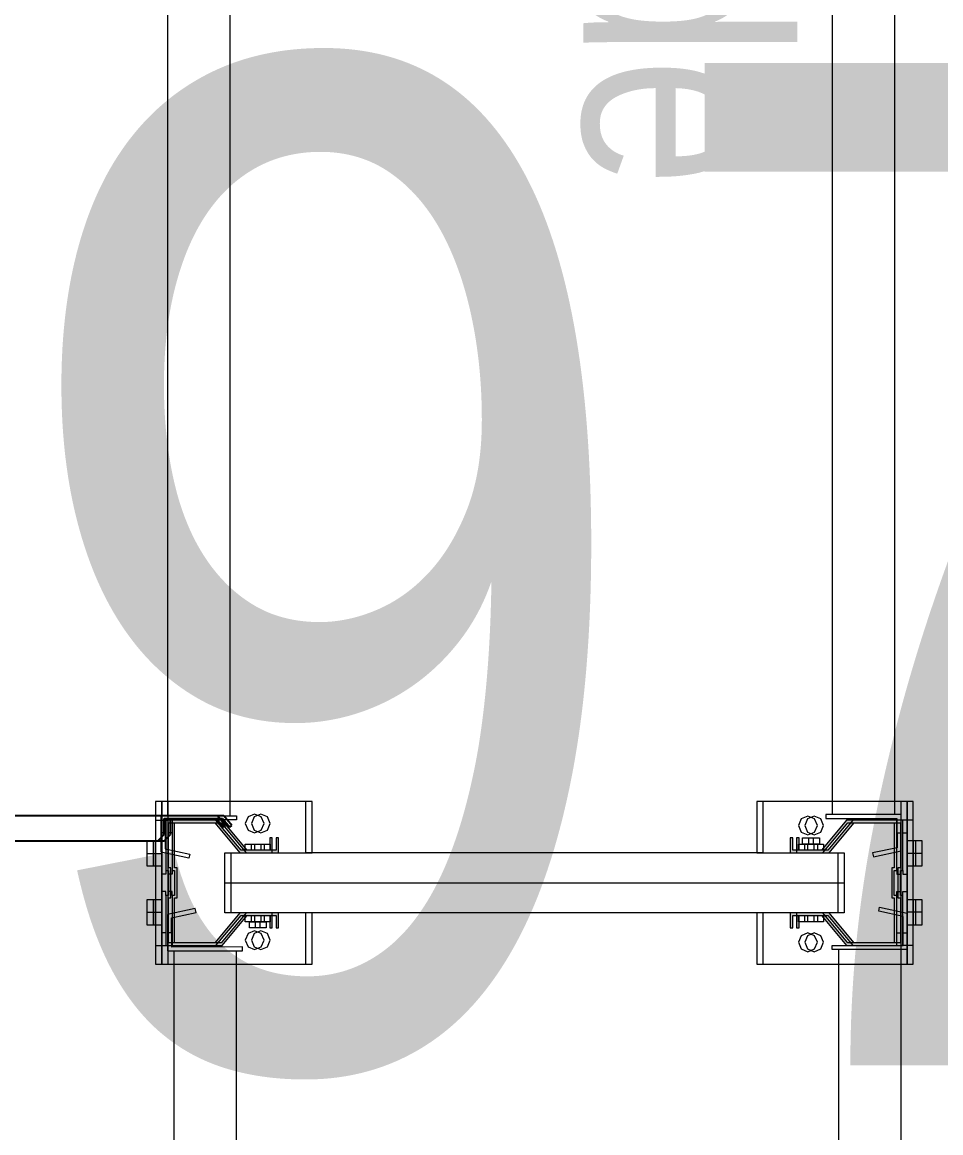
# Model space of a CAD drawing. Header units: metres. Extents: x 0 to 8715937, y -236336 to 216.
# Drawn here: x 132.036 to 132.769, y 77.804 to 78.691 of the extents above; entities that cross this region are included whole.
import ezdxf

# ---------------------------------------------------------------- set-up
doc = ezdxf.new("R2010")
doc.units = ezdxf.units.M
doc.header["$MEASUREMENT"] = 0
for name, color, linetype in [('0-BLOCK-EQUIPAMIENTO', 7, 'Continuous'), ('AAA BAST', 5, 'Continuous'), ('AAA CONECT', 3, 'Continuous'), ('AAA LARG', 1, 'Continuous'), ('MURO 20 - vista', 5, 'Continuous'), ('TEXTO', 7, 'Continuous')]:
    doc.layers.add(name, color=color, linetype=linetype)
doc.styles.add('AR', font='arial.ttf')

# ---------------------------------------------------------------- blocks, each defined once
blk = doc.blocks.new('conector de 0.25')
at = {"layer": 'AAA CONECT'}
for p, q in [((-0.2834, 0.018), (-0.2884, 0.013)), ((-0.0466, 0.018), (-0.2834, 0.018)), ((-0.0416, 0.013), (-0.0466, 0.018)), ((-0.2884, 0.013), (-0.2884, 0)), ((-0.0416, 0), (-0.0416, 0.013)), ((-0.3358, 0.00696), (-0.33734, 0.00568)), ((-0.33734, 0.00568), (-0.33094, -0.002)), ((-0.33, 0), (-0.3358, 0.00696)), ((-0.2884, 0), (-0.33, 0)), ((0, 0), (-0.0416, 0)), ((0.0058, 0.00696), (0, 0)), ((0.00094, -0.002), (0.00734, 0.00568)), ((0.00734, 0.00568), (0.0058, 0.00696)), ((-0.33094, -0.002), (0.00094, -0.002))]:
    blk.add_line(p, q, dxfattribs=at)
blk = doc.blocks.new('bastidor 0.60')
at = {"layer": 'MURO 20 - vista', "lineweight": 5}
h = blk.add_hatch(color=256, dxfattribs=at)
h.dxf.hatch_style = 1
h.paths.add_polyline_path([(-0.5068, 0.089), (-0.5068, 0.101), (-0.5088, 0.101), (-0.5088, 0.091), (-0.5318, 0.091), (-0.5518, 0.115), (-0.5918, 0.115), (-0.5918, 0.075), (-0.5898, 0.075), (-0.5898, 0.055), (-0.5918, 0.055), (-0.5918, 0.015), (-0.5518, 0.015), (-0.5318, 0.039), (-0.5284, 0.039), (-0.5284, 0.03901), (-0.5209, 0.03901), (-0.5134, 0.03901), (-0.5088, 0.039), (-0.5088, 0.029), (-0.5068, 0.029), (-0.5068, 0.041), (-0.53274, 0.041), (-0.55274, 0.017), (-0.5898, 0.017), (-0.5898, 0.053), (-0.5878, 0.053), (-0.5878, 0.077), (-0.5898, 0.077), (-0.5898, 0.113), (-0.55274, 0.113), (-0.53274, 0.089)])
h = blk.add_hatch(color=256, dxfattribs=at)
h.dxf.hatch_style = 1
h.paths.add_polyline_path([(-0.0932, 0.041), (-0.0932, 0.029), (-0.0912, 0.029), (-0.0912, 0.039), (-0.0682, 0.039), (-0.0482, 0.015), (-0.0082, 0.015), (-0.0082, 0.055), (-0.0102, 0.055), (-0.0102, 0.075), (-0.0082, 0.075), (-0.0082, 0.115), (-0.0482, 0.115), (-0.0682, 0.091), (-0.0716, 0.091), (-0.0716, 0.09099), (-0.0791, 0.09099), (-0.0866, 0.09099), (-0.0912, 0.091), (-0.0912, 0.101), (-0.0932, 0.101), (-0.0932, 0.089), (-0.06726, 0.089), (-0.04726, 0.113), (-0.0102, 0.113), (-0.0102, 0.077), (-0.0122, 0.077), (-0.0122, 0.053), (-0.0102, 0.053), (-0.0102, 0.017), (-0.04726, 0.017), (-0.06726, 0.041)])
at = {"layer": 'AAA BAST', "lineweight": 5}
for p, q in [((-0.48, 0.13), (-0.6, 0.13)), ((-0.6, 0.13), (-0.6, 0)), ((-0.595, 0.115), (-0.595, 0.13)), ((-0.48, 0.089), (-0.48, 0.13)), ((0, 0.13), (-0.12, 0.13)), ((-0.12, 0.13), (-0.12, 0.089)), ((-0.005, 0.13), (-0.005, 0.115)), ((0, 0), (0, 0.13)), ((-0.5262, 0.11778), (-0.5284, 0.11248)), ((-0.5209, 0.11998), (-0.5262, 0.11778)), ((-0.51559, 0.11778), (-0.5209, 0.11998)), ((-0.5134, 0.11248), (-0.51559, 0.11778)), ((-0.0844, 0.11613), (-0.0866, 0.11083)), ((-0.0791, 0.11833), (-0.0844, 0.11613)), ((-0.07381, 0.11614), (-0.0791, 0.11833)), ((-0.0716, 0.11083), (-0.07381, 0.11614)), ((-0.6, 0.115), (-0.595, 0.115)), ((-0.595, 0.105), (-0.595, 0.115)), ((-0.5518, 0.115), (-0.5918, 0.115)), ((-0.5918, 0.115), (-0.5918, 0.075)), ((-0.5898, 0.077), (-0.5898, 0.113)), ((-0.5898, 0.113), (-0.55274, 0.113)), ((-0.55274, 0.113), (-0.53274, 0.089)), ((-0.5318, 0.091), (-0.5518, 0.115)), ((-0.5284, 0.11248), (-0.52619, 0.10717)), ((-0.52619, 0.10717), (-0.5209, 0.10498)), ((-0.5209, 0.10498), (-0.5156, 0.10717)), ((-0.5156, 0.10717), (-0.5134, 0.11248)), ((-0.0866, 0.11083), (-0.08441, 0.10553)), ((-0.0738, 0.10552), (-0.0716, 0.11083)), ((-0.0482, 0.115), (-0.0682, 0.091)), ((-0.06726, 0.089), (-0.04726, 0.113)), ((-0.0082, 0.115), (-0.0482, 0.115)), ((-0.04726, 0.113), (-0.0102, 0.113)), ((-0.0102, 0.113), (-0.0102, 0.077)), ((-0.0082, 0.075), (-0.0082, 0.115)), ((0, 0.115), (-0.005, 0.115)), ((-0.005, 0.115), (-0.005, 0.105)), ((-0.6, 0.0985), (-0.607, 0.0985)), ((-0.607, 0.0985), (-0.607, 0.0785)), ((-0.6, 0.0885), (-0.6, 0.0985)), ((-0.6, 0.0785), (-0.6, 0.0985)), ((-0.595, 0.072), (-0.595, 0.105)), ((-0.5918, 0.105), (-0.595, 0.105)), ((-0.5068, 0.101), (-0.5088, 0.101)), ((-0.5088, 0.101), (-0.5088, 0.091)), ((-0.5068, 0.089), (-0.5068, 0.101)), ((-0.0912, 0.101), (-0.0932, 0.101)), ((-0.0932, 0.101), (-0.0932, 0.089)), ((-0.0912, 0.091), (-0.0912, 0.101)), ((-0.08441, 0.10553), (-0.0791, 0.10333)), ((-0.08335, 0.09599), (-0.08335, 0.10099)), ((-0.08335, 0.10099), (-0.07485, 0.10099)), ((-0.0791, 0.10333), (-0.0738, 0.10552)), ((-0.07485, 0.10099), (-0.07485, 0.09599)), ((-0.0082, 0.105), (-0.005, 0.105)), ((-0.005, 0.105), (-0.005, 0.072)), ((0.007, 0.0985), (0, 0.0985)), ((0, 0.0985), (0, 0.0885)), ((0.007, 0.0785), (0.007, 0.0985)), ((-0.54477, 0.041), (-0.54477, 0.089)), ((-0.54477, 0.089), (-0.48, 0.089)), ((-0.53274, 0.089), (-0.5068, 0.089)), ((-0.5088, 0.091), (-0.5318, 0.091)), ((-0.5284, 0.091), (-0.5284, 0.096)), ((-0.5284, 0.096), (-0.5134, 0.096)), ((-0.5284, 0.091), (-0.5284, 0.096)), ((-0.5284, 0.096), (-0.5209, 0.096)), ((-0.5134, 0.091), (-0.5284, 0.091)), ((-0.5209, 0.096), (-0.5209, 0.091)), ((-0.5134, 0.096), (-0.5134, 0.091)), ((-0.48, 0.089), (-0.12, 0.089)), ((-0.12, 0.089), (-0.05523, 0.089)), ((-0.0932, 0.089), (-0.06726, 0.089)), ((-0.0682, 0.091), (-0.0912, 0.091)), ((-0.0866, 0.09099), (-0.0866, 0.09599)), ((-0.0866, 0.09599), (-0.0716, 0.09599)), ((-0.0716, 0.09099), (-0.0866, 0.09099)), ((-0.0791, 0.09599), (-0.08335, 0.09599)), ((-0.0791, 0.09099), (-0.0791, 0.09599)), ((-0.07485, 0.09599), (-0.0791, 0.09599)), ((-0.0716, 0.09099), (-0.0791, 0.09099)), ((-0.0716, 0.09599), (-0.0716, 0.09099)), ((-0.05523, 0.089), (-0.05523, 0.041)), ((-0.607, 0.0885), (-0.6, 0.0885)), ((0.007, 0.0885), (0, 0.0885)), ((0, 0.0885), (0, 0.0785)), ((-0.607, 0.0785), (-0.6, 0.0785)), ((-0.595, 0.058), (-0.595, 0.072)), ((-0.5918, 0.072), (-0.595, 0.072)), ((-0.5918, 0.075), (-0.5898, 0.075)), ((-0.5918, 0.075), (-0.5918, 0.072)), ((-0.5878, 0.077), (-0.5898, 0.077)), ((-0.5898, 0.075), (-0.5898, 0.055)), ((-0.5878, 0.053), (-0.5878, 0.077)), ((-0.0102, 0.077), (-0.0122, 0.077)), ((-0.0122, 0.077), (-0.0122, 0.053)), ((-0.0102, 0.055), (-0.0102, 0.075)), ((-0.0102, 0.075), (-0.0082, 0.075)), ((-0.0082, 0.075), (-0.0082, 0.072)), ((-0.0082, 0.072), (-0.005, 0.072)), ((-0.005, 0.072), (-0.005, 0.058)), ((0, 0.0785), (0.007, 0.0785)), ((-0.05523, 0.065), (-0.54477, 0.065)), ((-0.595, 0.025), (-0.595, 0.058)), ((-0.5918, 0.058), (-0.595, 0.058)), ((-0.5918, 0.055), (-0.5918, 0.058)), ((-0.5898, 0.055), (-0.5918, 0.055)), ((-0.5918, 0.055), (-0.5918, 0.015)), ((-0.0082, 0.055), (-0.0102, 0.055)), ((-0.0082, 0.055), (-0.0082, 0.058)), ((-0.0082, 0.058), (-0.005, 0.058)), ((-0.0082, 0.015), (-0.0082, 0.055)), ((-0.005, 0.058), (-0.005, 0.025)), ((-0.6, 0.0515), (-0.607, 0.0515)), ((-0.607, 0.0515), (-0.607, 0.0315)), ((-0.6, 0.0415), (-0.6, 0.0515)), ((-0.5898, 0.017), (-0.5898, 0.053)), ((-0.5898, 0.053), (-0.5878, 0.053)), ((-0.0122, 0.053), (-0.0102, 0.053)), ((-0.0102, 0.053), (-0.0102, 0.017)), ((0.007, 0.0515), (0, 0.0515)), ((0, 0.0515), (0, 0.0315)), ((0.007, 0.0315), (0.007, 0.0515)), ((-0.607, 0.0415), (-0.6, 0.0415)), ((-0.6, 0.0315), (-0.6, 0.0415)), ((-0.53274, 0.041), (-0.55274, 0.017)), ((-0.5518, 0.015), (-0.5318, 0.039)), ((-0.48, 0.041), (-0.54477, 0.041)), ((-0.5068, 0.041), (-0.53274, 0.041)), ((-0.5318, 0.039), (-0.5088, 0.039)), ((-0.5284, 0.03901), (-0.5134, 0.03901)), ((-0.5284, 0.03401), (-0.5284, 0.03901)), ((-0.5284, 0.03901), (-0.5209, 0.03901)), ((-0.5209, 0.03901), (-0.5209, 0.03401)), ((-0.5134, 0.03901), (-0.5134, 0.03401)), ((-0.5088, 0.039), (-0.5088, 0.029)), ((-0.5068, 0.029), (-0.5068, 0.041)), ((-0.48, 0), (-0.48, 0.041)), ((-0.48, 0.041), (-0.12, 0.041)), ((-0.12, 0.041), (-0.12, 0)), ((-0.05523, 0.041), (-0.12, 0.041)), ((-0.06726, 0.041), (-0.0932, 0.041)), ((-0.0932, 0.041), (-0.0932, 0.029)), ((-0.0912, 0.039), (-0.0682, 0.039)), ((-0.0912, 0.029), (-0.0912, 0.039)), ((-0.0866, 0.034), (-0.0866, 0.039)), ((-0.0866, 0.039), (-0.0716, 0.039)), ((-0.0791, 0.034), (-0.0791, 0.039)), ((-0.0716, 0.039), (-0.0716, 0.034)), ((-0.0716, 0.039), (-0.0716, 0.034)), ((-0.0682, 0.039), (-0.0482, 0.015)), ((-0.04726, 0.017), (-0.06726, 0.041)), ((0.007, 0.0415), (0, 0.0415)), ((0, 0.0415), (0, 0.0315)), ((-0.607, 0.0315), (-0.6, 0.0315)), ((-0.5134, 0.03401), (-0.5284, 0.03401)), ((-0.5209, 0.02667), (-0.5262, 0.02448)), ((-0.52515, 0.02901), (-0.52515, 0.03401)), ((-0.52515, 0.03401), (-0.5209, 0.03401)), ((-0.51665, 0.02901), (-0.52515, 0.02901)), ((-0.5209, 0.03401), (-0.51665, 0.03401)), ((-0.51559, 0.02447), (-0.5209, 0.02667)), ((-0.51665, 0.03401), (-0.51665, 0.02901)), ((-0.5088, 0.029), (-0.5068, 0.029)), ((-0.0932, 0.029), (-0.0912, 0.029)), ((-0.0716, 0.034), (-0.0866, 0.034)), ((-0.0716, 0.034), (-0.0791, 0.034)), ((0, 0.0315), (0.007, 0.0315)), ((-0.595, 0.015), (-0.595, 0.025)), ((-0.5918, 0.025), (-0.595, 0.025)), ((-0.5262, 0.02448), (-0.5284, 0.01917)), ((-0.5284, 0.01917), (-0.52619, 0.01386)), ((-0.5156, 0.01387), (-0.5134, 0.01917)), ((-0.5134, 0.01917), (-0.51559, 0.02447)), ((-0.0844, 0.02283), (-0.0866, 0.01752)), ((-0.0791, 0.02502), (-0.0844, 0.02283)), ((-0.07381, 0.02283), (-0.0791, 0.02502)), ((-0.0716, 0.01752), (-0.07381, 0.02283)), ((-0.0082, 0.025), (-0.005, 0.025)), ((-0.005, 0.025), (-0.005, 0.015)), ((-0.6, 0.015), (-0.595, 0.015)), ((-0.595, 0), (-0.595, 0.015)), ((-0.5918, 0.015), (-0.5518, 0.015)), ((-0.55274, 0.017), (-0.5898, 0.017)), ((-0.52619, 0.01386), (-0.5209, 0.01167)), ((-0.5209, 0.01167), (-0.5156, 0.01387)), ((-0.0866, 0.01752), (-0.08441, 0.01222)), ((-0.08441, 0.01222), (-0.0791, 0.01002)), ((-0.0791, 0.01002), (-0.0738, 0.01222)), ((-0.0738, 0.01222), (-0.0716, 0.01752)), ((-0.0482, 0.015), (-0.0082, 0.015)), ((-0.0102, 0.017), (-0.04726, 0.017)), ((0, 0.015), (-0.005, 0.015)), ((-0.005, 0.015), (-0.005, 0)), ((-0.6, 0), (-0.48, 0)), ((-0.12, 0), (0, 0))]:
    blk.add_line(p, q, dxfattribs=at)
blk = doc.blocks.new('larguero 2.3')
at = {"layer": 'AAA LARG', "lineweight": 5}
for p, q in [((-0.01956, 0.02736), (-0.0189, 0.03049)), ((0, 0.0232), (-0.01956, 0.02736)), ((-0.0189, 0.03049), (0.0032, 0.02579)), ((0, 0), (0, 0.0232)), ((0.0032, 0.02579), (0.0032, -0.0032)), ((-0.0568, -0.0032), (-0.0568, 0)), ((-0.0568, 0), (0, 0)), ((-0.0518, -0.0032), (-0.0568, -0.0032)), ((-0.0018, -0.0032), (-0.0518, -0.0032)), ((-0.0518, -0.0032), (-0.0518, -2.2932)), ((-0.0018, -2.2932), (-0.0018, -0.0032)), ((0.0032, -0.0032), (-0.0018, -0.0032)), ((-0.0518, -2.2932), (-0.0568, -2.2932)), ((-0.0568, -2.2932), (-0.0568, -2.2964)), ((-0.0568, -2.2964), (-0.0002, -2.2962)), ((0.0032, -2.2932), (-0.0518, -2.2932)), ((-0.0002, -2.2962), (0, -2.3196)), ((0.0032, -2.32219), (0.0032, -2.2932)), ((0, -2.3196), (-0.01956, -2.32376)), ((-0.0189, -2.32689), (0.0032, -2.32219)), ((-0.01956, -2.32376), (-0.0189, -2.32689))]:
    blk.add_line(p, q, dxfattribs=at)
blk = doc.blocks.new('DPM-EQUIPAMIENTO')
at = {"layer": 'AAA BAST', "rotation": 180}
for p in [(44.42211, 78.06847), (44.42711, 78.06847)]:
    blk.add_blockref('bastidor 0.60', p, dxfattribs=at)
at = {"layer": 'AAA CONECT', "rotation": 180}
for name, p in [('larguero 2.3', (44.42982, 78.05373)), ('conector de 0.25', (44.14059, 78.05497)), ('conector de 0.25', (44.14559, 78.05497)), ('larguero 2.3', (44.43482, 75.65604))]:
    blk.add_blockref(name, p, dxfattribs=at)
at = {"layer": 'AAA CONECT'}
for p in [(45.01413, 80.35117), (45.01913, 77.95347)]:
    blk.add_blockref('larguero 2.3', p, dxfattribs=at)

msp = doc.modelspace()

# ---------------------------------------------------------------- hatches: boundary and pattern name
at = {"layer": 'MURO 20 - vista', "lineweight": 5}
h = msp.add_hatch(color=256, dxfattribs=at)
h.dxf.hatch_style = 1
h.paths.add_polyline_path([(132.23531, 78.02747), (132.23531, 78.03947), (132.23331, 78.03947), (132.23331, 78.02947), (132.21031, 78.02947), (132.19031, 78.05347), (132.15031, 78.05347), (132.15031, 78.01347), (132.15231, 78.01347), (132.15231, 77.99347), (132.15031, 77.99347), (132.15031, 77.95347), (132.19031, 77.95347), (132.21031, 77.97747), (132.21371, 77.97747), (132.21371, 77.97748), (132.22121, 77.97748), (132.22871, 77.97748), (132.23331, 77.97747), (132.23331, 77.96747), (132.23531, 77.96747), (132.23531, 77.97947), (132.20938, 77.97947), (132.18938, 77.95547), (132.15231, 77.95547), (132.15231, 77.99147), (132.15431, 77.99147), (132.15431, 78.01547), (132.15231, 78.01547), (132.15231, 78.05147), (132.18938, 78.05147), (132.20938, 78.02747)])
h = msp.add_hatch(color=256, dxfattribs=at)
h.dxf.hatch_style = 1
h.paths.add_polyline_path([(132.24031, 78.02747), (132.24031, 78.03947), (132.23831, 78.03947), (132.23831, 78.02947), (132.21531, 78.02947), (132.19531, 78.05347), (132.15531, 78.05347), (132.15531, 78.01347), (132.15731, 78.01347), (132.15731, 77.99347), (132.15531, 77.99347), (132.15531, 77.95347), (132.19531, 77.95347), (132.21531, 77.97747), (132.21871, 77.97747), (132.21871, 77.97748), (132.22621, 77.97748), (132.23371, 77.97748), (132.23831, 77.97747), (132.23831, 77.96747), (132.24031, 77.96747), (132.24031, 77.97947), (132.21438, 77.97947), (132.19438, 77.95547), (132.15731, 77.95547), (132.15731, 77.99147), (132.15931, 77.99147), (132.15931, 78.01547), (132.15731, 78.01547), (132.15731, 78.05147), (132.19438, 78.05147), (132.21438, 78.02747)])
h = msp.add_hatch(color=256, dxfattribs=at)
h.dxf.hatch_style = 1
h.paths.add_polyline_path([(132.64891, 77.97947), (132.64891, 77.96747), (132.65091, 77.96747), (132.65091, 77.97747), (132.67391, 77.97747), (132.69391, 77.95347), (132.73391, 77.95347), (132.73391, 77.99347), (132.73191, 77.99347), (132.73191, 78.01347), (132.73391, 78.01347), (132.73391, 78.05347), (132.69391, 78.05347), (132.67391, 78.02947), (132.67051, 78.02947), (132.67051, 78.02946), (132.66301, 78.02946), (132.65551, 78.02946), (132.65091, 78.02947), (132.65091, 78.03947), (132.64891, 78.03947), (132.64891, 78.02747), (132.67485, 78.02747), (132.69485, 78.05147), (132.73191, 78.05147), (132.73191, 78.01547), (132.72991, 78.01547), (132.72991, 77.99147), (132.73191, 77.99147), (132.73191, 77.95547), (132.69485, 77.95547), (132.67485, 77.97947)])
h = msp.add_hatch(color=256, dxfattribs=at)
h.dxf.hatch_style = 1
h.paths.add_polyline_path([(132.65391, 77.97947), (132.65391, 77.96747), (132.65591, 77.96747), (132.65591, 77.97747), (132.67891, 77.97747), (132.69891, 77.95347), (132.73891, 77.95347), (132.73891, 77.99347), (132.73691, 77.99347), (132.73691, 78.01347), (132.73891, 78.01347), (132.73891, 78.05347), (132.69891, 78.05347), (132.67891, 78.02947), (132.67551, 78.02947), (132.67551, 78.02946), (132.66801, 78.02946), (132.66051, 78.02946), (132.65591, 78.02947), (132.65591, 78.03947), (132.65391, 78.03947), (132.65391, 78.02747), (132.67985, 78.02747), (132.69985, 78.05147), (132.73691, 78.05147), (132.73691, 78.01547), (132.73491, 78.01547), (132.73491, 77.99147), (132.73691, 77.99147), (132.73691, 77.95547), (132.69985, 77.95547), (132.67985, 77.97947)])

# ---------------------------------------------------------------- linework, layer by layer
at = {"layer": 'AAA BAST', "lineweight": 5}
for p, q in [((132.26211, 78.06847), (132.14211, 78.06847)), ((132.14211, 78.06847), (132.14211, 77.93847)), ((132.14711, 78.05347), (132.14711, 78.06847)), ((132.26711, 78.06847), (132.14711, 78.06847)), ((132.14711, 78.06847), (132.14711, 77.93847)), ((132.15211, 78.05347), (132.15211, 78.06847)), ((132.26211, 78.02747), (132.26211, 78.06847)), ((132.26711, 78.02747), (132.26711, 78.06847)), ((132.74211, 78.06847), (132.62211, 78.06847)), ((132.62211, 78.06847), (132.62211, 78.02747)), ((132.74711, 78.06847), (132.62711, 78.06847)), ((132.62711, 78.06847), (132.62711, 78.02747)), ((132.73711, 78.06847), (132.73711, 78.05347)), ((132.74211, 77.93847), (132.74211, 78.06847)), ((132.74211, 78.06847), (132.74211, 78.05347)), ((132.74711, 77.93847), (132.74711, 78.06847)), ((132.22121, 78.05845), (132.21591, 78.05626)), ((132.22621, 78.05845), (132.22091, 78.05626)), ((132.22652, 78.05625), (132.22121, 78.05845)), ((132.23152, 78.05625), (132.22621, 78.05845)), ((132.14211, 78.05347), (132.14711, 78.05347)), ((132.14711, 78.04347), (132.14711, 78.05347)), ((132.14711, 78.05347), (132.15211, 78.05347)), ((132.19031, 78.05347), (132.15031, 78.05347)), ((132.15031, 78.05347), (132.15031, 78.01347)), ((132.15211, 78.04347), (132.15211, 78.05347)), ((132.15231, 78.01547), (132.15231, 78.05147)), ((132.15231, 78.05147), (132.18938, 78.05147)), ((132.19531, 78.05347), (132.15531, 78.05347)), ((132.15531, 78.05347), (132.15531, 78.01347)), ((132.15731, 78.01547), (132.15731, 78.05147)), ((132.15731, 78.05147), (132.19438, 78.05147)), ((132.18938, 78.05147), (132.20938, 78.02747)), ((132.21031, 78.02947), (132.19031, 78.05347)), ((132.19438, 78.05147), (132.21438, 78.02747)), ((132.21531, 78.02947), (132.19531, 78.05347)), ((132.21591, 78.05626), (132.21371, 78.05095)), ((132.21371, 78.05095), (132.21592, 78.04564)), ((132.22091, 78.05626), (132.21871, 78.05095)), ((132.21871, 78.05095), (132.22092, 78.04564)), ((132.22651, 78.04564), (132.22871, 78.05095)), ((132.22871, 78.05095), (132.22652, 78.05625)), ((132.23151, 78.04564), (132.23371, 78.05095)), ((132.23371, 78.05095), (132.23152, 78.05625)), ((132.65771, 78.05461), (132.65551, 78.0493)), ((132.66301, 78.0568), (132.65771, 78.05461)), ((132.66271, 78.05461), (132.66051, 78.0493)), ((132.66801, 78.0568), (132.66271, 78.05461)), ((132.66831, 78.05461), (132.66301, 78.0568)), ((132.67331, 78.05461), (132.66801, 78.0568)), ((132.67051, 78.0493), (132.66831, 78.05461)), ((132.67551, 78.0493), (132.67331, 78.05461)), ((132.69391, 78.05347), (132.67391, 78.02947)), ((132.67485, 78.02747), (132.69485, 78.05147)), ((132.69891, 78.05347), (132.67891, 78.02947)), ((132.67985, 78.02747), (132.69985, 78.05147)), ((132.73391, 78.05347), (132.69391, 78.05347)), ((132.69485, 78.05147), (132.73191, 78.05147)), ((132.73891, 78.05347), (132.69891, 78.05347)), ((132.69985, 78.05147), (132.73691, 78.05147)), ((132.73191, 78.05147), (132.73191, 78.01547)), ((132.73391, 78.01347), (132.73391, 78.05347)), ((132.73691, 78.05147), (132.73691, 78.01547)), ((132.74211, 78.05347), (132.73711, 78.05347)), ((132.73711, 78.05347), (132.73711, 78.04347)), ((132.73891, 78.01347), (132.73891, 78.05347)), ((132.74711, 78.05347), (132.74211, 78.05347)), ((132.74211, 78.05347), (132.74211, 78.04347)), ((132.14711, 78.01047), (132.14711, 78.04347)), ((132.15031, 78.04347), (132.14711, 78.04347)), ((132.15211, 78.01047), (132.15211, 78.04347)), ((132.15531, 78.04347), (132.15211, 78.04347)), ((132.21592, 78.04564), (132.22121, 78.04345)), ((132.22092, 78.04564), (132.22621, 78.04345)), ((132.22121, 78.04345), (132.22651, 78.04564)), ((132.22621, 78.04345), (132.23151, 78.04564)), ((132.65551, 78.0493), (132.6577, 78.044)), ((132.6577, 78.044), (132.66301, 78.0418)), ((132.66051, 78.0493), (132.6627, 78.044)), ((132.6627, 78.044), (132.66801, 78.0418)), ((132.66301, 78.0418), (132.66832, 78.044)), ((132.66801, 78.0418), (132.67332, 78.044)), ((132.66832, 78.044), (132.67051, 78.0493)), ((132.67332, 78.044), (132.67551, 78.0493)), ((132.73391, 78.04347), (132.73711, 78.04347)), ((132.73711, 78.04347), (132.73711, 78.01047)), ((132.73891, 78.04347), (132.74211, 78.04347)), ((132.74211, 78.04347), (132.74211, 78.01047)), ((132.14211, 78.03697), (132.13511, 78.03697)), ((132.13511, 78.03697), (132.13511, 78.01697)), ((132.14711, 78.03697), (132.14011, 78.03697)), ((132.14011, 78.03697), (132.14011, 78.01697)), ((132.14211, 78.02697), (132.14211, 78.03697)), ((132.14211, 78.01697), (132.14211, 78.03697)), ((132.14711, 78.02697), (132.14711, 78.03697)), ((132.14711, 78.01697), (132.14711, 78.03697)), ((132.21371, 78.02947), (132.21371, 78.03447)), ((132.21371, 78.03447), (132.22871, 78.03447)), ((132.21371, 78.02947), (132.21371, 78.03447)), ((132.21371, 78.03447), (132.22121, 78.03447)), ((132.21871, 78.02947), (132.21871, 78.03447)), ((132.21871, 78.03447), (132.23371, 78.03447)), ((132.21871, 78.02947), (132.21871, 78.03447)), ((132.21871, 78.03447), (132.22621, 78.03447)), ((132.22121, 78.03447), (132.22121, 78.02947)), ((132.22621, 78.03447), (132.22621, 78.02947)), ((132.22871, 78.03447), (132.22871, 78.02947)), ((132.23531, 78.03947), (132.23331, 78.03947)), ((132.23331, 78.03947), (132.23331, 78.02947)), ((132.23371, 78.03447), (132.23371, 78.02947)), ((132.23531, 78.02747), (132.23531, 78.03947)), ((132.24031, 78.03947), (132.23831, 78.03947)), ((132.23831, 78.03947), (132.23831, 78.02947)), ((132.24031, 78.02747), (132.24031, 78.03947)), ((132.65091, 78.03947), (132.64891, 78.03947)), ((132.64891, 78.03947), (132.64891, 78.02747)), ((132.65091, 78.02947), (132.65091, 78.03947)), ((132.65591, 78.03947), (132.65391, 78.03947)), ((132.65391, 78.03947), (132.65391, 78.02747)), ((132.65551, 78.02946), (132.65551, 78.03446)), ((132.65551, 78.03446), (132.67051, 78.03446)), ((132.65591, 78.02947), (132.65591, 78.03947)), ((132.65876, 78.03446), (132.65876, 78.03946)), ((132.65876, 78.03946), (132.66726, 78.03946)), ((132.66301, 78.03446), (132.65876, 78.03446)), ((132.66051, 78.02946), (132.66051, 78.03446)), ((132.66051, 78.03446), (132.67551, 78.03446)), ((132.66301, 78.02946), (132.66301, 78.03446)), ((132.66726, 78.03446), (132.66301, 78.03446)), ((132.66376, 78.03446), (132.66376, 78.03946)), ((132.66376, 78.03946), (132.67226, 78.03946)), ((132.66801, 78.03446), (132.66376, 78.03446)), ((132.66726, 78.03946), (132.66726, 78.03446)), ((132.66801, 78.02946), (132.66801, 78.03446)), ((132.67226, 78.03446), (132.66801, 78.03446)), ((132.67051, 78.03446), (132.67051, 78.02946)), ((132.67226, 78.03946), (132.67226, 78.03446)), ((132.67551, 78.03446), (132.67551, 78.02946)), ((132.74911, 78.03697), (132.74211, 78.03697)), ((132.74211, 78.03697), (132.74211, 78.02697)), ((132.75411, 78.03697), (132.74711, 78.03697)), ((132.74711, 78.03697), (132.74711, 78.02697)), ((132.74911, 78.01697), (132.74911, 78.03697)), ((132.75411, 78.01697), (132.75411, 78.03697)), ((132.13511, 78.02697), (132.14211, 78.02697)), ((132.14011, 78.02697), (132.14711, 78.02697)), ((132.19734, 77.97947), (132.19734, 78.02747)), ((132.19734, 78.02747), (132.26211, 78.02747)), ((132.20234, 77.97947), (132.20234, 78.02747)), ((132.20234, 78.02747), (132.26711, 78.02747)), ((132.20938, 78.02747), (132.23531, 78.02747)), ((132.23331, 78.02947), (132.21031, 78.02947)), ((132.22871, 78.02947), (132.21371, 78.02947)), ((132.21438, 78.02747), (132.24031, 78.02747)), ((132.23831, 78.02947), (132.21531, 78.02947)), ((132.23371, 78.02947), (132.21871, 78.02947)), ((132.62211, 78.02747), (132.26211, 78.02747)), ((132.62711, 78.02747), (132.26711, 78.02747)), ((132.62211, 78.02747), (132.68688, 78.02747)), ((132.62711, 78.02747), (132.69188, 78.02747)), ((132.64891, 78.02747), (132.67485, 78.02747)), ((132.67391, 78.02947), (132.65091, 78.02947)), ((132.65391, 78.02747), (132.67985, 78.02747)), ((132.67051, 78.02946), (132.65551, 78.02946)), ((132.67891, 78.02947), (132.65591, 78.02947)), ((132.67551, 78.02946), (132.66051, 78.02946)), ((132.67051, 78.02946), (132.66301, 78.02946)), ((132.67551, 78.02946), (132.66801, 78.02946)), ((132.68688, 78.02747), (132.68688, 77.97947)), ((132.69188, 78.02747), (132.69188, 77.97947)), ((132.74911, 78.02697), (132.74211, 78.02697)), ((132.74211, 78.02697), (132.74211, 78.01697)), ((132.75411, 78.02697), (132.74711, 78.02697)), ((132.74711, 78.02697), (132.74711, 78.01697)), ((132.13511, 78.01697), (132.14211, 78.01697)), ((132.14011, 78.01697), (132.14711, 78.01697)), ((132.15431, 78.01547), (132.15231, 78.01547)), ((132.15431, 77.99147), (132.15431, 78.01547)), ((132.15931, 78.01547), (132.15731, 78.01547)), ((132.15931, 77.99147), (132.15931, 78.01547)), ((132.73191, 78.01547), (132.72991, 78.01547)), ((132.72991, 78.01547), (132.72991, 77.99147)), ((132.73691, 78.01547), (132.73491, 78.01547)), ((132.73491, 78.01547), (132.73491, 77.99147)), ((132.74211, 78.01697), (132.74911, 78.01697)), ((132.74711, 78.01697), (132.75411, 78.01697)), ((132.14711, 77.99647), (132.14711, 78.01047)), ((132.15031, 78.01047), (132.14711, 78.01047)), ((132.15031, 78.01347), (132.15231, 78.01347)), ((132.15031, 78.01347), (132.15031, 78.01047)), ((132.15211, 77.99647), (132.15211, 78.01047)), ((132.15531, 78.01047), (132.15211, 78.01047)), ((132.15231, 78.01347), (132.15231, 77.99347)), ((132.15531, 78.01347), (132.15731, 78.01347)), ((132.15531, 78.01347), (132.15531, 78.01047)), ((132.15731, 78.01347), (132.15731, 77.99347)), ((132.73191, 77.99347), (132.73191, 78.01347)), ((132.73191, 78.01347), (132.73391, 78.01347)), ((132.73391, 78.01347), (132.73391, 78.01047)), ((132.73391, 78.01047), (132.73711, 78.01047)), ((132.73691, 77.99347), (132.73691, 78.01347)), ((132.73691, 78.01347), (132.73891, 78.01347)), ((132.73711, 78.01047), (132.73711, 77.99647)), ((132.73891, 78.01347), (132.73891, 78.01047)), ((132.73891, 78.01047), (132.74211, 78.01047)), ((132.74211, 78.01047), (132.74211, 77.99647)), ((132.14711, 77.96347), (132.14711, 77.99647)), ((132.15031, 77.99647), (132.14711, 77.99647)), ((132.15031, 77.99347), (132.15031, 77.99647)), ((132.15211, 77.96347), (132.15211, 77.99647)), ((132.15531, 77.99647), (132.15211, 77.99647)), ((132.15531, 77.99347), (132.15531, 77.99647)), ((132.19734, 78.00347), (132.68688, 78.00347)), ((132.20234, 78.00347), (132.69188, 78.00347)), ((132.73391, 77.99347), (132.73391, 77.99647)), ((132.73391, 77.99647), (132.73711, 77.99647)), ((132.73711, 77.99647), (132.73711, 77.96347)), ((132.73891, 77.99347), (132.73891, 77.99647)), ((132.73891, 77.99647), (132.74211, 77.99647)), ((132.74211, 77.99647), (132.74211, 77.96347)), ((132.14211, 77.98997), (132.13511, 77.98997)), ((132.13511, 77.98997), (132.13511, 77.96997)), ((132.14711, 77.98997), (132.14011, 77.98997)), ((132.14011, 77.98997), (132.14011, 77.96997)), ((132.14211, 77.97997), (132.14211, 77.98997)), ((132.14711, 77.97997), (132.14711, 77.98997)), ((132.15231, 77.99347), (132.15031, 77.99347)), ((132.15031, 77.99347), (132.15031, 77.95347)), ((132.15231, 77.95547), (132.15231, 77.99147)), ((132.15231, 77.99147), (132.15431, 77.99147)), ((132.15731, 77.99347), (132.15531, 77.99347)), ((132.15531, 77.99347), (132.15531, 77.95347)), ((132.15731, 77.95547), (132.15731, 77.99147)), ((132.15731, 77.99147), (132.15931, 77.99147)), ((132.72991, 77.99147), (132.73191, 77.99147)), ((132.73391, 77.99347), (132.73191, 77.99347)), ((132.73191, 77.99147), (132.73191, 77.95547)), ((132.73391, 77.95347), (132.73391, 77.99347)), ((132.73491, 77.99147), (132.73691, 77.99147)), ((132.73891, 77.99347), (132.73691, 77.99347)), ((132.73691, 77.99147), (132.73691, 77.95547)), ((132.73891, 77.95347), (132.73891, 77.99347)), ((132.74911, 77.98997), (132.74211, 77.98997)), ((132.74211, 77.98997), (132.74211, 77.96997)), ((132.75411, 77.98997), (132.74711, 77.98997)), ((132.74711, 77.98997), (132.74711, 77.96997)), ((132.74911, 77.96997), (132.74911, 77.98997)), ((132.75411, 77.96997), (132.75411, 77.98997)), ((132.13511, 77.97997), (132.14211, 77.97997)), ((132.14011, 77.97997), (132.14711, 77.97997)), ((132.14211, 77.96997), (132.14211, 77.97997)), ((132.14711, 77.96997), (132.14711, 77.97997)), ((132.20938, 77.97947), (132.18938, 77.95547)), ((132.21438, 77.97947), (132.19438, 77.95547)), ((132.26211, 77.97947), (132.19734, 77.97947)), ((132.26711, 77.97947), (132.20234, 77.97947)), ((132.23531, 77.97947), (132.20938, 77.97947)), ((132.24031, 77.97947), (132.21438, 77.97947)), ((132.23531, 77.96747), (132.23531, 77.97947)), ((132.24031, 77.96747), (132.24031, 77.97947)), ((132.26211, 77.93847), (132.26211, 77.97947)), ((132.62211, 77.97947), (132.26211, 77.97947)), ((132.26711, 77.93847), (132.26711, 77.97947)), ((132.62711, 77.97947), (132.26711, 77.97947)), ((132.62211, 77.97947), (132.62211, 77.93847)), ((132.68688, 77.97947), (132.62211, 77.97947)), ((132.62711, 77.97947), (132.62711, 77.93847)), ((132.69188, 77.97947), (132.62711, 77.97947)), ((132.67485, 77.97947), (132.64891, 77.97947)), ((132.64891, 77.97947), (132.64891, 77.96747)), ((132.67985, 77.97947), (132.65391, 77.97947)), ((132.65391, 77.97947), (132.65391, 77.96747)), ((132.69485, 77.95547), (132.67485, 77.97947)), ((132.69985, 77.95547), (132.67985, 77.97947)), ((132.74911, 77.97997), (132.74211, 77.97997)), ((132.74211, 77.97997), (132.74211, 77.96997)), ((132.75411, 77.97997), (132.74711, 77.97997)), ((132.74711, 77.97997), (132.74711, 77.96997)), ((132.13511, 77.96997), (132.14211, 77.96997)), ((132.14011, 77.96997), (132.14711, 77.96997)), ((132.19031, 77.95347), (132.21031, 77.97747)), ((132.19531, 77.95347), (132.21531, 77.97747)), ((132.21031, 77.97747), (132.23331, 77.97747)), ((132.21371, 77.97748), (132.22871, 77.97748)), ((132.21371, 77.97248), (132.21371, 77.97748)), ((132.21371, 77.97748), (132.22121, 77.97748)), ((132.22871, 77.97248), (132.21371, 77.97248)), ((132.21531, 77.97747), (132.23831, 77.97747)), ((132.21696, 77.96748), (132.21696, 77.97248)), ((132.21696, 77.97248), (132.22121, 77.97248)), ((132.21871, 77.97748), (132.23371, 77.97748)), ((132.21871, 77.97248), (132.21871, 77.97748)), ((132.21871, 77.97748), (132.22621, 77.97748)), ((132.23371, 77.97248), (132.21871, 77.97248)), ((132.22121, 77.97748), (132.22121, 77.97248)), ((132.22121, 77.97248), (132.22546, 77.97248)), ((132.22196, 77.96748), (132.22196, 77.97248)), ((132.22196, 77.97248), (132.22621, 77.97248)), ((132.22546, 77.97248), (132.22546, 77.96748)), ((132.22621, 77.97748), (132.22621, 77.97248)), ((132.22621, 77.97248), (132.23046, 77.97248)), ((132.22871, 77.97748), (132.22871, 77.97248)), ((132.23046, 77.97248), (132.23046, 77.96748)), ((132.23331, 77.97747), (132.23331, 77.96747)), ((132.23371, 77.97748), (132.23371, 77.97248)), ((132.23831, 77.97747), (132.23831, 77.96747)), ((132.65091, 77.97747), (132.67391, 77.97747)), ((132.65091, 77.96747), (132.65091, 77.97747)), ((132.65551, 77.97247), (132.65551, 77.97747)), ((132.65551, 77.97747), (132.67051, 77.97747)), ((132.67051, 77.97247), (132.65551, 77.97247)), ((132.65591, 77.97747), (132.67891, 77.97747)), ((132.65591, 77.96747), (132.65591, 77.97747)), ((132.66051, 77.97247), (132.66051, 77.97747)), ((132.66051, 77.97747), (132.67551, 77.97747)), ((132.67551, 77.97247), (132.66051, 77.97247)), ((132.66301, 77.97247), (132.66301, 77.97747)), ((132.67051, 77.97247), (132.66301, 77.97247)), ((132.66801, 77.97247), (132.66801, 77.97747)), ((132.67551, 77.97247), (132.66801, 77.97247)), ((132.67051, 77.97747), (132.67051, 77.97247)), ((132.67051, 77.97747), (132.67051, 77.97247)), ((132.67391, 77.97747), (132.69391, 77.95347)), ((132.67551, 77.97747), (132.67551, 77.97247)), ((132.67551, 77.97747), (132.67551, 77.97247)), ((132.67891, 77.97747), (132.69891, 77.95347)), ((132.74211, 77.96997), (132.74911, 77.96997)), ((132.74711, 77.96997), (132.75411, 77.96997)), ((132.14711, 77.95347), (132.14711, 77.96347)), ((132.15031, 77.96347), (132.14711, 77.96347)), ((132.15211, 77.95347), (132.15211, 77.96347)), ((132.15531, 77.96347), (132.15211, 77.96347)), ((132.21591, 77.96295), (132.21371, 77.95764)), ((132.22121, 77.96514), (132.21591, 77.96295)), ((132.22546, 77.96748), (132.21696, 77.96748)), ((132.22091, 77.96295), (132.21871, 77.95764)), ((132.22621, 77.96514), (132.22091, 77.96295)), ((132.22652, 77.96294), (132.22121, 77.96514)), ((132.23046, 77.96748), (132.22196, 77.96748)), ((132.23152, 77.96294), (132.22621, 77.96514)), ((132.22871, 77.95764), (132.22652, 77.96294)), ((132.23371, 77.95764), (132.23152, 77.96294)), ((132.23331, 77.96747), (132.23531, 77.96747)), ((132.23831, 77.96747), (132.24031, 77.96747)), ((132.64891, 77.96747), (132.65091, 77.96747)), ((132.65391, 77.96747), (132.65591, 77.96747)), ((132.65771, 77.9613), (132.65551, 77.95599)), ((132.66301, 77.96349), (132.65771, 77.9613)), ((132.66271, 77.9613), (132.66051, 77.95599)), ((132.66801, 77.96349), (132.66271, 77.9613)), ((132.66831, 77.9613), (132.66301, 77.96349)), ((132.67331, 77.9613), (132.66801, 77.96349)), ((132.67051, 77.95599), (132.66831, 77.9613)), ((132.67551, 77.95599), (132.67331, 77.9613)), ((132.73391, 77.96347), (132.73711, 77.96347)), ((132.73711, 77.96347), (132.73711, 77.95347)), ((132.73891, 77.96347), (132.74211, 77.96347)), ((132.74211, 77.96347), (132.74211, 77.95347)), ((132.14211, 77.95347), (132.14711, 77.95347)), ((132.14711, 77.93847), (132.14711, 77.95347)), ((132.14711, 77.95347), (132.15211, 77.95347)), ((132.15031, 77.95347), (132.19031, 77.95347)), ((132.15211, 77.93847), (132.15211, 77.95347)), ((132.18938, 77.95547), (132.15231, 77.95547)), ((132.15531, 77.95347), (132.19531, 77.95347)), ((132.19438, 77.95547), (132.15731, 77.95547)), ((132.21371, 77.95764), (132.21592, 77.95233)), ((132.21592, 77.95233), (132.22121, 77.95014)), ((132.21871, 77.95764), (132.22092, 77.95233)), ((132.22092, 77.95233), (132.22621, 77.95014)), ((132.22121, 77.95014), (132.22651, 77.95234)), ((132.22621, 77.95014), (132.23151, 77.95234)), ((132.22651, 77.95234), (132.22871, 77.95764)), ((132.23151, 77.95234), (132.23371, 77.95764)), ((132.65551, 77.95599), (132.6577, 77.9507)), ((132.66051, 77.95599), (132.6627, 77.9507)), ((132.66832, 77.95069), (132.67051, 77.95599)), ((132.67332, 77.95069), (132.67551, 77.95599)), ((132.69391, 77.95347), (132.73391, 77.95347)), ((132.73191, 77.95547), (132.69485, 77.95547)), ((132.69891, 77.95347), (132.73891, 77.95347)), ((132.73691, 77.95547), (132.69985, 77.95547)), ((132.74211, 77.95347), (132.73711, 77.95347)), ((132.73711, 77.95347), (132.73711, 77.93847)), ((132.74711, 77.95347), (132.74211, 77.95347)), ((132.74211, 77.95347), (132.74211, 77.93847)), ((132.6577, 77.9507), (132.66301, 77.94849)), ((132.6627, 77.9507), (132.66801, 77.94849)), ((132.66301, 77.94849), (132.66832, 77.95069)), ((132.66801, 77.94849), (132.67332, 77.95069)), ((132.14211, 77.93847), (132.26211, 77.93847)), ((132.14711, 77.93847), (132.26711, 77.93847)), ((132.62211, 77.93847), (132.74211, 77.93847)), ((132.62711, 77.93847), (132.74711, 77.93847))]:
    msp.add_line(p, q, dxfattribs=at)
at = {"layer": 'AAA CONECT'}
for p, q in [((132.19152, 78.05697), (131.85965, 78.05697)), ((132.19652, 78.05697), (131.86465, 78.05697)), ((132.14899, 78.04197), (132.14899, 78.05497)), ((132.14899, 78.05497), (132.19059, 78.05497)), ((132.15399, 78.04197), (132.15399, 78.05497)), ((132.15399, 78.05497), (132.19559, 78.05497)), ((132.19059, 78.05497), (132.19639, 78.04801)), ((132.19792, 78.04929), (132.19152, 78.05697)), ((132.19559, 78.05497), (132.20139, 78.04801)), ((132.20292, 78.04929), (132.19652, 78.05697)), ((132.14399, 78.03697), (132.14899, 78.04197)), ((132.14899, 78.03697), (132.15399, 78.04197)), ((132.19639, 78.04801), (132.19792, 78.04929)), ((132.20139, 78.04801), (132.20292, 78.04929)), ((131.90719, 78.03697), (132.14399, 78.03697)), ((131.91219, 78.03697), (132.14899, 78.03697))]:
    msp.add_line(p, q, dxfattribs=at)
at = {"layer": 'AAA LARG', "lineweight": 5}
for p, q in [((132.15162, 80.34693), (132.15162, 78.05693)), ((132.20162, 78.05693), (132.20162, 80.34693)), ((132.68233, 80.34797), (132.68233, 78.05797)), ((132.73233, 78.05797), (132.73233, 80.34797)), ((132.14662, 78.02794), (132.14662, 78.05693)), ((132.14662, 78.05693), (132.15162, 78.05693)), ((132.20662, 78.05373), (132.14982, 78.05373)), ((132.14982, 78.05373), (132.14982, 78.03053)), ((132.15162, 78.05693), (132.20162, 78.05693)), ((132.20162, 78.05693), (132.20662, 78.05693)), ((132.20662, 78.05693), (132.20662, 78.05373)), ((132.68233, 78.05797), (132.67733, 78.05797)), ((132.67733, 78.05797), (132.67733, 78.05477)), ((132.67733, 78.05477), (132.73393, 78.05497)), ((132.73733, 78.05797), (132.68233, 78.05797)), ((132.73393, 78.05497), (132.73413, 78.03157)), ((132.73733, 78.02898), (132.73733, 78.05797)), ((132.16872, 78.02325), (132.14662, 78.02794)), ((132.14982, 78.03053), (132.16938, 78.02638)), ((132.16938, 78.02638), (132.16872, 78.02325)), ((132.73413, 78.03157), (132.71457, 78.02741)), ((132.71457, 78.02741), (132.71523, 78.02428)), ((132.71523, 78.02428), (132.73733, 78.02898)), ((132.17372, 77.98292), (132.15162, 77.97823)), ((132.15482, 77.97564), (132.17438, 77.97979)), ((132.17438, 77.97979), (132.17372, 77.98292)), ((132.71957, 77.98083), (132.72023, 77.98396)), ((132.73913, 77.97667), (132.71957, 77.98083)), ((132.72023, 77.98396), (132.74233, 77.97926)), ((132.74233, 77.97926), (132.74233, 77.95027)), ((132.15162, 77.97823), (132.15162, 77.94924)), ((132.15502, 77.95224), (132.15482, 77.97564)), ((132.73913, 77.95347), (132.73913, 77.97667)), ((132.21162, 77.95244), (132.15502, 77.95224)), ((132.21162, 77.94924), (132.21162, 77.95244)), ((132.68233, 77.95027), (132.68233, 77.95347)), ((132.68233, 77.95347), (132.73913, 77.95347)), ((132.15162, 77.94924), (132.20662, 77.94924)), ((132.15662, 77.94924), (132.15662, 75.65924)), ((132.20662, 75.65924), (132.20662, 77.94924)), ((132.20662, 77.94924), (132.21162, 77.94924)), ((132.68733, 77.95027), (132.68233, 77.95027)), ((132.73733, 77.95027), (132.68733, 77.95027)), ((132.68733, 77.95027), (132.68733, 75.66027)), ((132.73733, 75.66027), (132.73733, 77.95027)), ((132.74233, 77.95027), (132.73733, 77.95027))]:
    msp.add_line(p, q, dxfattribs=at)

# ---------------------------------------------------------------- block references
at = {"layer": '0-BLOCK-EQUIPAMIENTO'}
msp.add_blockref('DPM-EQUIPAMIENTO', (87.72, 0), dxfattribs=at)

# ---------------------------------------------------------------- texts
at = {"layer": 'TEXTO', "ltscale": 0.1, "insert": (130.99941, 79.99247), "char_height": 0.8003921, "attachment_point": 1, "style": 'AR'}
msp.add_mtext_dynamic_manual_height_columns('\\pi0.69847;{\\fArial Narrow|b0|i0|c0|p34;Non Food\\P\\pi0.51448;297.54 m2}', width=5.2880784, gutter_width=12.5, heights=[0], dxfattribs=at)
at = {"layer": 'TEXTO', "ltscale": 0.1, "insert": (132.64584, 81.11176), "char_height": 0.1622577, "attachment_point": 1, "rotation": 270, "style": 'AR'}
msp.add_mtext_dynamic_manual_height_columns('\\pi1.5506;{\\fArial Narrow|b0|i0|c0|p34;Plásticos de\\P\\pi1.7599;Cocina}', width=4.0812305, gutter_width=12.5, heights=[0], dxfattribs=at)

doc.saveas('drawing.dxf')
